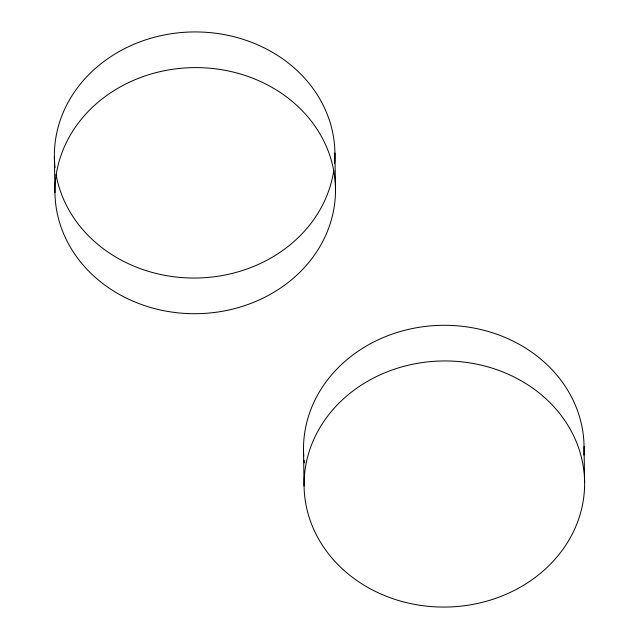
<?xml version="1.0" encoding="UTF-8"?>
<svg xmlns="http://www.w3.org/2000/svg" width="639" height="639" viewBox="0 0 639 639"><rect width="100%" height="100%" fill="white"/><g stroke="black" fill="none" stroke-linecap="round" stroke-linejoin="round"><path stroke-width="0.96" d="M584.054 446.357L584.613 482.022A140.284 123.055 -0.9 0 1 375.668 591.562A140.284 123.055 -0.9 0 1 372.745 378.448A140.284 123.055 -0.9 0 1 584.613 482.022M334.932 153.001L335.491 188.665A140.284 123.055 -0.9 0 1 126.546 298.205A140.284 123.055 -0.9 0 1 123.623 85.091A140.284 123.055 -0.9 0 1 335.491 188.665M303.509 450.335L304.068 485.999M54.387 156.978L54.946 192.643M303.749 456.19A140.284 123.055 -0.9 0 1 443.762 325.291A140.284 123.055 -0.9 0 1 583.814 455.144M304.428 462.995A140.284 123.055 -0.9 0 1 304.084 460.08M55.066 167.698A140.284 123.055 -0.9 0 1 192.97 31.95A140.284 123.055 -0.9 0 1 334.54 163.736M333.742 170.533A140.284 123.055 -0.9 0 1 196.349 278.029A140.284 123.055 -0.9 0 1 56.056 174.471"/></g></svg>
